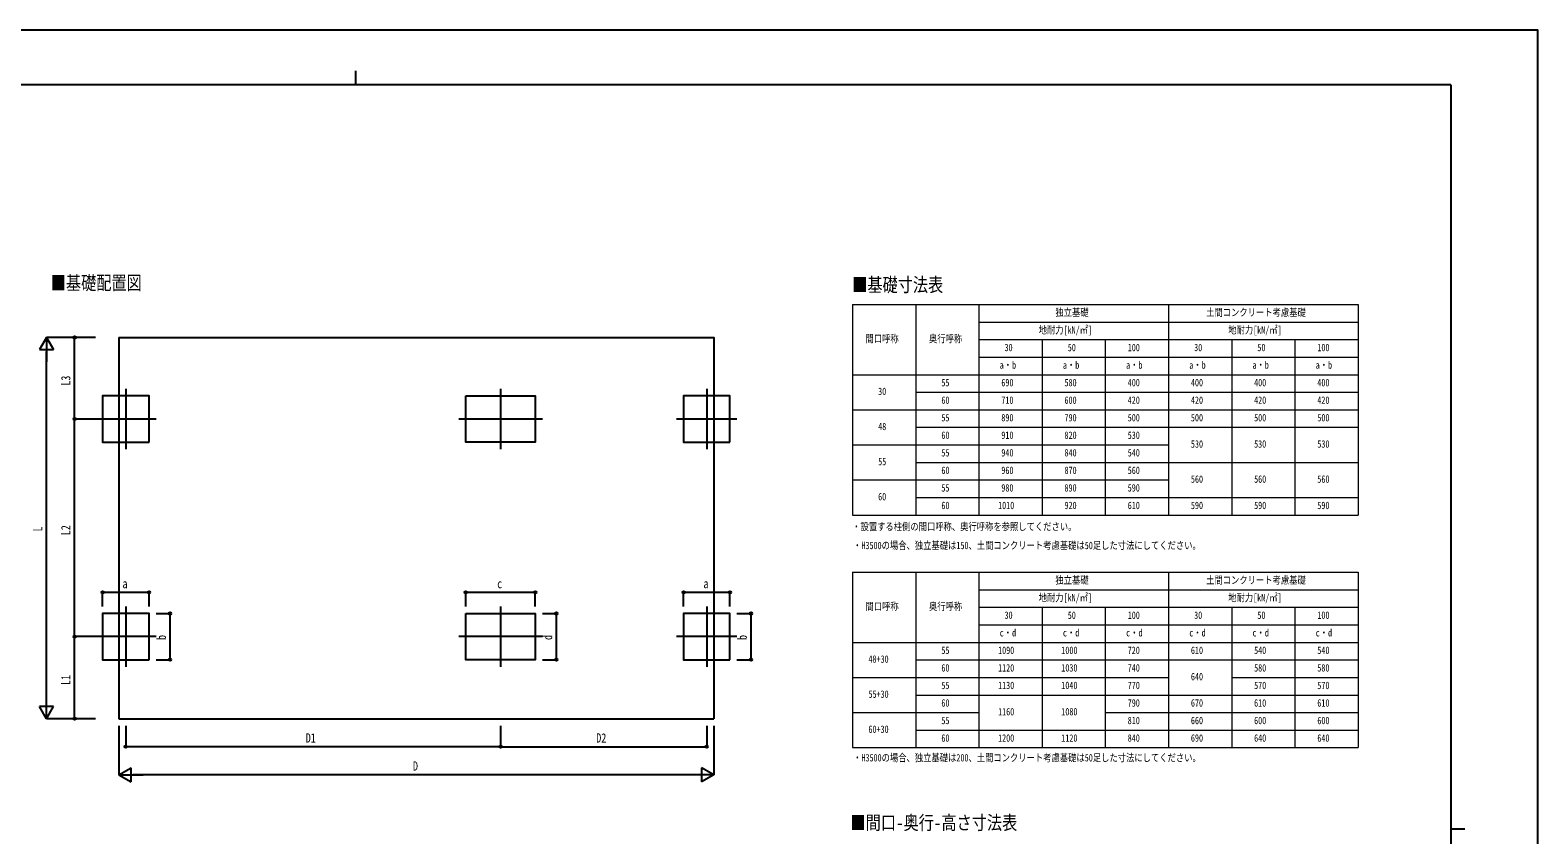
# Model space of a CAD drawing. Units: millimetres, scale not verified. Extents: x -16820 to 16820, y -11880 to 11880.
# Drawn here: x -4651 to 16820, y 412 to 11880 of the extents above; entities that cross this region are included whole.
import ezdxf
from ezdxf.enums import TextEntityAlignment as Align

# ---------------------------------------------------------------- set-up
doc = ezdxf.new("R2010")
doc.units = ezdxf.units.MM
doc.header["$LTSCALE"] = 50
doc.layers.add('0-1_TABLE1', color=7, linetype='Continuous', lineweight=18)
for name, color, linetype in [('0-2_USER1', 3, 'Continuous'), ('0-3_YKK_12', 2, 'Continuous'), ('0-5_YKK_A1', 4, 'Continuous'), ('0-6_YKK_D', 6, 'Continuous'), ('0-7_YKK_ZWAK', 7, 'Continuous')]:
    doc.layers.add(name, color=color, linetype=linetype)
doc.styles.add('ＭＳ ゴシック', font='')
doc.styles.get('ＭＳ ゴシック').set_extended_font_data('MS Gothic')

msp = doc.modelspace()

# ---------------------------------------------------------------- linework, layer by layer
at = {"layer": '0-1_TABLE1'}
for p, q in [((7060.08, 7970), (14260.08, 7970)), ((7060.08, 7970), (7060.08, 4970)), ((7960.08, 7970), (7960.08, 4970)), ((8860.08, 7970), (8860.08, 4970)), ((11560.08, 7970), (11560.08, 4970)), ((14260.08, 7970), (14260.08, 4970)), ((8860.08, 7720), (14260.08, 7720)), ((8860.08, 7470), (14260.08, 7470)), ((9760.08, 7470), (9760.08, 4970)), ((10660.08, 7470), (10660.08, 4970)), ((12460.08, 7470), (12460.08, 4970)), ((13360.08, 7470), (13360.08, 4970)), ((8860.08, 7220), (14260.08, 7220)), ((7060.08, 6970), (14260.08, 6970)), ((7960.08, 6720), (14260.08, 6720)), ((7060.08, 6470), (14260.08, 6470)), ((7960.08, 6220), (14260.08, 6220)), ((7060.08, 5970), (11560.08, 5970)), ((7960.08, 5720), (14260.08, 5720)), ((7060.08, 5470), (11560.08, 5470)), ((7960.08, 5220), (14260.08, 5220)), ((7060.08, 4155), (14260.08, 4155)), ((7060.08, 4155), (7060.08, 1655)), ((7960.08, 4155), (7960.08, 1655)), ((8860.08, 4155), (8860.08, 1655)), ((11560.08, 4155), (11560.08, 1655)), ((8860.08, 3905), (14260.08, 3905)), ((8860.08, 3655), (14260.08, 3655)), ((9760.08, 3655), (9760.08, 1655)), ((10660.08, 3655), (10660.08, 1655)), ((12460.08, 3655), (12460.08, 1655)), ((13360.08, 3655), (13360.08, 1655)), ((8860.08, 3405), (14260.08, 3405)), ((7060.08, 3155), (14260.08, 3155)), ((7960.08, 2905), (14260.08, 2905)), ((7060.08, 2655), (11560.08, 2655)), ((12460.08, 2655), (14260.08, 2655)), ((7960.08, 2405), (14260.08, 2405)), ((7060.08, 2155), (8860.08, 2155)), ((10660.08, 2155), (14260.08, 2155)), ((7960.08, 1905), (14260.08, 1905))]:
    msp.add_line(p, q, dxfattribs=at)
for points in [[(7060.08, 4970), (7960.08, 4970), (14260.08, 4970)], [(14260.08, 4155), (14260.08, 2655), (14260.08, 2405), (14260.08, 1655)], [(7060.08, 1655), (7960.08, 1655), (14260.08, 1655)]]:
    msp.add_lwpolyline(points, dxfattribs=at)
at = {"layer": '0-3_YKK_12'}
for p, q in [((-3288.42, 6766.85), (-3288.42, 5906.85)), ((2048.08, 6766.85), (2048.08, 5906.85)), ((4984.58, 6766.85), (4984.58, 5906.85)), ((-2858.42, 6336.85), (-3718.42, 6336.85)), ((2643.08, 6336.85), (1453.08, 6336.85)), ((5414.58, 6336.85), (4554.58, 6336.85)), ((-3288.42, 3666.85), (-3288.42, 2806.85)), ((2048.08, 3666.85), (2048.08, 2806.85)), ((4984.58, 3666.85), (4984.58, 2806.85)), ((-2858.42, 3236.85), (-3718.42, 3236.85)), ((2643.08, 3236.85), (1453.08, 3236.85)), ((5414.58, 3236.85), (4554.58, 3236.85))]:
    msp.add_line(p, q, dxfattribs=at)
at = {"layer": '0-5_YKK_A1'}
for p, q in [((-3386.92, 7499.85), (-3386.92, 2067.85)), ((-3386.92, 2067.85), (5083.08, 2067.85))]:
    msp.add_line(p, q, dxfattribs=at)
msp.add_lwpolyline([(-3386.92, 7499.85), (5083.08, 7499.85), (5083.08, 2067.85)], dxfattribs=at)
for points in [[(-2958.42, 6006.85), (-2958.42, 6666.85), (-3618.42, 6666.85), (-3618.42, 6006.85)], [(1553.08, 6666.85), (2543.08, 6666.85), (2543.08, 6006.85), (1553.08, 6006.85)], [(5314.58, 6006.85), (5314.58, 6666.85), (4654.58, 6666.85), (4654.58, 6006.85)], [(-2958.42, 2906.85), (-2958.42, 3566.85), (-3618.42, 3566.85), (-3618.42, 2906.85)], [(1553.08, 3566.85), (2543.08, 3566.85), (2543.08, 2906.85), (1553.08, 2906.85)], [(5314.58, 2906.85), (5314.58, 3566.85), (4654.58, 3566.85), (4654.58, 2906.85)]]:
    msp.add_lwpolyline(points, close=True, dxfattribs=at)
at = {"layer": '0-6_YKK_D'}
for p, q in [((-4417.92, 7499.85), (-4517.92, 7326.65)), ((-4517.92, 7326.65), (-4317.92, 7326.65)), ((-3719.42, 7499.85), (-4418.92, 7499.85)), ((-4417.92, 7499.85), (-4317.92, 7326.65)), ((-4417.92, 7499.85), (-4417.92, 7153.44)), ((-3718.42, 7499.85), (-4019.42, 7499.85)), ((-4018.42, 6336.85), (-4018.42, 7499.85)), ((-4417.92, 2267.85), (-4417.92, 7299.85)), ((-3718.42, 6336.85), (-4019.42, 6336.85)), ((-3718.42, 6336.85), (-4018.42, 6336.95)), ((-4018.42, 3236.95), (-4017.42, 6336.95)), ((-3618.42, 3666.85), (-3618.42, 3867.85)), ((-2958.42, 3866.85), (-3618.42, 3866.85)), ((-2958.42, 3666.85), (-2958.42, 3867.85)), ((1553.08, 3666.85), (1553.08, 3867.85)), ((2543.08, 3866.85), (1553.08, 3866.85)), ((2543.08, 3666.85), (2543.08, 3867.85)), ((4654.58, 3666.85), (4654.58, 3867.85)), ((5314.58, 3866.85), (4654.58, 3866.85)), ((5314.58, 3666.85), (5314.58, 3867.85)), ((-2858.42, 3566.85), (-2657.42, 3566.85)), ((-2658.42, 2906.85), (-2658.42, 3566.85)), ((2643.08, 3566.85), (2844.08, 3566.85)), ((2843.08, 2906.85), (2843.08, 3566.85)), ((5414.58, 3566.85), (5615.58, 3566.85)), ((5614.58, 2906.85), (5614.58, 3566.85)), ((-3718.42, 3236.85), (-4019.42, 3236.95)), ((-3718.42, 3236.85), (-4019.42, 3236.85)), ((-4018.42, 2067.85), (-4018.42, 3236.85)), ((-2858.42, 2906.85), (-2657.42, 2906.85)), ((2643.08, 2906.85), (2844.08, 2906.85)), ((5414.58, 2906.85), (5615.58, 2906.85)), ((-4417.92, 2067.85), (-4417.92, 2414.26)), ((-4417.92, 2067.85), (-4517.92, 2241.06)), ((-4317.92, 2241.06), (-4517.92, 2241.06)), ((-4417.92, 2067.85), (-4317.92, 2241.06)), ((-3719.42, 2067.85), (-4418.92, 2067.85)), ((-3718.42, 2067.85), (-4019.42, 2067.85)), ((-3386.92, 1967.85), (-3386.92, 1267.09)), ((-3288.58, 1967.85), (-3288.63, 1667.98)), ((2047.92, 1967.85), (2047.87, 1666.98)), ((2048.08, 1967.85), (2048.08, 1666.85)), ((4984.58, 1967.85), (4984.58, 1666.85)), ((5083.08, 1967.85), (5083.08, 1267.09)), ((2047.87, 1667.98), (-3288.63, 1668.98)), ((2048.08, 1667.85), (4984.58, 1667.85)), ((-3386.92, 1268.09), (-3213.72, 1368.09)), ((-3213.72, 1168.09), (-3213.72, 1368.09)), ((5083.08, 1268.09), (4909.87, 1368.09)), ((4909.87, 1368.09), (4909.87, 1168.09)), ((-3386.92, 1268.09), (-3213.72, 1168.09)), ((-3386.92, 1268.09), (-3040.51, 1268.09)), ((4883.08, 1268.09), (-3186.92, 1268.09)), ((5083.08, 1268.09), (4736.67, 1268.09)), ((5083.08, 1268.09), (4909.87, 1168.09))]:
    msp.add_line(p, q, dxfattribs=at)
for centre in [(-4018.42, 7499.85), (-4018.42, 6336.85), (-4017.42, 6336.95), (-3618.42, 3866.85), (-2958.42, 3866.85), (1553.08, 3866.85), (2543.08, 3866.85), (4654.58, 3866.85), (5314.58, 3866.85), (-2658.42, 3566.85), (2843.08, 3566.85), (5614.58, 3566.85), (-4018.42, 3236.95), (-4018.42, 3236.85), (-2658.42, 2906.85), (2843.08, 2906.85), (5614.58, 2906.85), (-4018.42, 2067.85), (-3288.63, 1668.98), (2047.87, 1667.98), (2048.08, 1667.85), (4984.58, 1667.85)]:
    msp.add_circle(centre, 17, dxfattribs=at)
at = {"layer": '0-7_YKK_ZWAK'}
for p, q in [((-19.92, 11300), (-19.92, 11100)), ((15580.08, 11100), (-15619.92, 11100)), ((15580.08, 11100), (15580.08, -10100)), ((15580.08, 500), (15780.08, 500))]:
    msp.add_line(p, q, dxfattribs=at)
msp.add_lwpolyline([(-16820, -11880), (16820, -11880), (16820, 11880), (-16820, 11880)], close=True, dxfattribs=at)

# ---------------------------------------------------------------- texts
at = {"layer": '0-1_TABLE1', "style": 'ＭＳ ゴシック', "width": 0.8}
for s, p in [('独立基礎', (9948.96, 7773)), ('土間コンクリート考慮基礎', (12096, 7773)), ('間口呼称', (7245.12, 7398)), ('奥行呼称', (8148.96, 7398)), ('地耐力[kN/㎡]', (9710.88, 7523)), ('地耐力[kN/㎡]', (12410.88, 7523)), ('30', (9225.6, 7273)), ('50', (10125.6, 7273)), ('100', (10979.52, 7273)), ('30', (11925.6, 7273)), ('50', (12825.6, 7273)), ('100', (13679.52, 7273)), ('a・b', (9156.48, 7023)), ('a・b', (10056.48, 7023)), ('a・b', (10956.48, 7023)), ('a・b', (11856.48, 7023)), ('a・b', (12756.48, 7023)), ('a・b', (13656.48, 7023)), ('55', (8325.6, 6773)), ('690', (9179.52, 6773)), ('580', (10079.52, 6773)), ('400', (10979.52, 6773)), ('400', (11879.52, 6773)), ('400', (12779.52, 6773)), ('400', (13679.52, 6773)), ('30', (7425.6, 6648)), ('60', (8325.6, 6523)), ('710', (9179.52, 6523)), ('600', (10079.52, 6523)), ('420', (10979.52, 6523)), ('420', (11879.52, 6523)), ('420', (12779.52, 6523)), ('420', (13679.52, 6523)), ('48', (7425.6, 6148)), ('55', (8325.6, 6273)), ('890', (9179.52, 6273)), ('790', (10079.52, 6273)), ('500', (10979.52, 6273)), ('500', (11879.52, 6273)), ('500', (12779.52, 6273)), ('500', (13679.52, 6273)), ('60', (8325.6, 6023)), ('910', (9179.52, 6023)), ('820', (10079.52, 6023)), ('530', (10979.52, 6023)), ('530', (11879.52, 5898)), ('530', (12779.52, 5898)), ('530', (13679.52, 5898)), ('55', (8325.6, 5773)), ('940', (9179.52, 5773)), ('840', (10079.52, 5773)), ('540', (10979.52, 5773)), ('55', (7425.6, 5648)), ('60', (8325.6, 5523)), ('960', (9179.52, 5523)), ('870', (10079.52, 5523)), ('560', (10979.52, 5523)), ('55', (8325.6, 5273)), ('980', (9179.52, 5273)), ('890', (10079.52, 5273)), ('590', (10979.52, 5273)), ('560', (11879.52, 5398)), ('560', (12779.52, 5398)), ('560', (13679.52, 5398)), ('60', (7425.6, 5148)), ('60', (8325.6, 5023)), ('1010', (9133.44, 5023)), ('920', (10079.52, 5023)), ('610', (10979.52, 5023)), ('590', (11879.52, 5023)), ('590', (12779.52, 5023)), ('590', (13679.52, 5023)), ('独立基礎', (9948.96, 3958)), ('土間コンクリート考慮基礎', (12096, 3958)), ('地耐力[kN/㎡]', (9710.88, 3708)), ('地耐力[kN/㎡]', (12410.88, 3708)), ('間口呼称', (7245.12, 3583)), ('奥行呼称', (8148.96, 3583)), ('30', (9225.6, 3458)), ('50', (10125.6, 3458)), ('100', (10979.52, 3458)), ('30', (11925.6, 3458)), ('50', (12825.6, 3458)), ('100', (13679.52, 3458)), ('c・d', (9156.48, 3208)), ('c・d', (10056.48, 3208)), ('c・d', (10956.48, 3208)), ('c・d', (11856.48, 3208)), ('c・d', (12756.48, 3208)), ('c・d', (13656.48, 3208)), ('55', (8325.6, 2958)), ('1090', (9133.44, 2958)), ('1000', (10033.44, 2958)), ('720', (10979.52, 2958)), ('610', (11879.52, 2958)), ('540', (12779.52, 2958)), ('540', (13679.52, 2958)), ('48+30', (7287.36, 2833)), ('60', (8325.6, 2708)), ('1120', (9133.44, 2708)), ('1030', (10033.44, 2708)), ('740', (10979.52, 2708)), ('580', (12779.52, 2708)), ('580', (13679.52, 2708)), ('55', (8325.6, 2458)), ('1130', (9133.44, 2458)), ('1040', (10033.44, 2458)), ('770', (10979.52, 2458)), ('640', (11879.52, 2583)), ('570', (12779.52, 2458)), ('570', (13679.52, 2458)), ('55+30', (7287.36, 2333)), ('60', (8325.6, 2208)), ('1160', (9133.44, 2083)), ('1080', (10033.44, 2083)), ('790', (10979.52, 2208)), ('670', (11879.52, 2208)), ('610', (12779.52, 2208)), ('610', (13679.52, 2208)), ('60+30', (7287.36, 1833)), ('55', (8325.6, 1958)), ('810', (10979.52, 1958)), ('660', (11879.52, 1958)), ('600', (12779.52, 1958)), ('600', (13679.52, 1958)), ('60', (8325.6, 1708)), ('1200', (9133.44, 1708)), ('1120', (10033.44, 1708)), ('840', (10979.52, 1708)), ('690', (11879.52, 1708)), ('640', (12779.52, 1708)), ('640', (13679.52, 1708))]:
    msp.add_text(s, height=105.6, dxfattribs=at).set_placement(p, align=Align.BOTTOM_LEFT)
at = {"layer": '0-2_USER1', "style": 'ＭＳ ゴシック', "width": 0.8}
for s, height, p in [('■基礎配置図', 197.9, (-4357.2, 8120.01)), ('■基礎寸法表', 197.9, (7056.23, 8092.65)), ('・設置する柱側の間口呼称、奥行呼称を参照してください。', 105.6, (7055.81, 4720.18)), ('・H3500の場合、独立基礎は150、土間コンクリート考慮基礎は50足した寸法にしてください。', 105.6, (7069.16, 4452.34)), ('・H3500の場合、独立基礎は200、土間コンクリート考慮基礎は50足した寸法にしてください。', 105.6, (7069.16, 1426.92)), ('■間口-奥行-高さ寸法表', 197.9, (7031.28, 427.55))]:
    msp.add_text(s, height=height, dxfattribs=at).set_placement(p, align=Align.BOTTOM_LEFT)
at = {"layer": '0-6_YKK_D', "style": 'ＭＳ ゴシック', "width": 0.8}
for s, rotation, p in [('L3', 90, (-4038.42, 6812.75)), ('L', 90, (-4437.92, 4735.85)), ('L2', 89.982, (-4037.95, 4681.35)), ('b', 90, (-2678.42, 3188.85)), ('d', 90, (2823.08, 3188.85)), ('b', 90, (5594.58, 3188.85)), ('L1', 90, (-4038.42, 2546.75)), ('D1', 359.989, (-725.98, 1688.5))]:
    msp.add_text(s, height=132, rotation=rotation, dxfattribs=at).set_placement(p, align=Align.BOTTOM_LEFT)
for s, p in [('a', (-3336.42, 3886.85)), ('c', (2000.08, 3886.85)), ('a', (4936.58, 3886.85)), ('D2', (3410.73, 1687.85)), ('D', (800.08, 1288.09))]:
    msp.add_text(s, height=132, dxfattribs=at).set_placement(p, align=Align.BOTTOM_LEFT)

doc.saveas('drawing.dxf')
